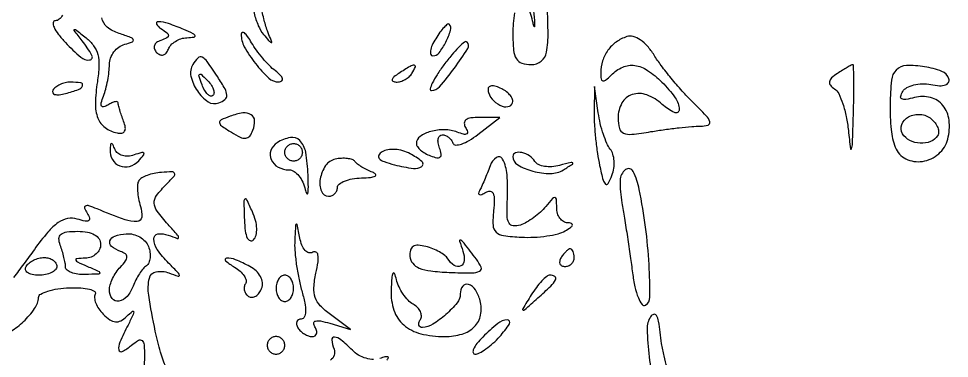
# Model space of a CAD drawing. Extents: x 50 to 925, y 21 to 441.
# Drawn here: x 818.6 to 924.8, y 300.5 to 339.2 of the extents above; entities that cross this region are included whole.
import ezdxf

# ---------------------------------------------------------------- set-up
doc = ezdxf.new("R2010")
doc.units = 0

msp = doc.modelspace()

# ---------------------------------------------------------------- linework, layer by layer
for points in [[(845.125167, 342.94113, 0.04016), (845.193119, 341.436116, 0.033063), (845.499176, 339.857471, 0.034249), (845.978884, 338.438804, 0.071834), (846.574157, 337.44113, 0.009468), (847.15074, 336.757028, 0.085105), (847.454108, 336.510832, 0.684206), (847.537478, 336.579382, 0.041732), (847.359214, 337, -0.045035), (847.012045, 337.834419, -0.011667), (846.608068, 339.234375, -0.011771), (846.220807, 340.858599, -0.011755), (845.910223, 342.5), (845.250333, 346.5)], [(834.863153, 338.105738, -0.020691), (835.577652, 337.610491, -0.235018), (835.726305, 337.3117, -0.286291), (835.565226, 337.053437, -0.028556), (834.863153, 336.757956, 0.074897), (834.384963, 336.502413, 0.150158), (834.134244, 336.16028, 0.174407), (834.138505, 335.773694, 0.107673), (834.386905, 335.386905, 0.096381), (834.770915, 335.127988, 0.168297), (835.149648, 335.102349, 0.158535), (835.47904, 335.31831, 0.083441), (835.720238, 335.75, -0.102518), (836.014795, 336.233308, -0.065259), (836.525112, 336.653459, -0.06158), (837.162797, 336.950138, -0.06768), (837.833333, 337.070285, 0.018046), (838.662173, 337.135261, 0.483281), (838.763936, 337.298987, 0.200003), (838.556778, 337.526294, 0.007772), (837.5, 338, 0.020875), (835.746668, 338.668206, 0.07069), (834.544854, 338.88842, 0.58429), (834.379069, 338.620008, 0.12611)], [(866.203671, 336.954522, 0.03178), (865.798919, 336.204218, 0.067431), (865.60642, 335.574141, 0.130593), (865.646578, 335.165116, 0.31296), (865.884537, 335, 0.232774), (866.588155, 335.346334, 0.045225), (867.369065, 336.576536, 0.045201), (867.908421, 337.908034, 0.276739), (867.735684, 338.59765, 0.38572), (867.544586, 338.607045, 0.033321), (867.157205, 338.243431, 0.030493), (866.69411, 337.681702, 0.01756)], [(844.030409, 337.472506, 0.135813), (844.381253, 336.041231, 0.038963), (845.659604, 334.124723, 0.03724), (847.179684, 332.461897, 0.198137), (848.306704, 332.031803, 0.137927), (848.661881, 332.141972, 0.334308), (848.750765, 332.384982, 0.126871), (848.515978, 332.770519, 0.028086), (847.927408, 333.281803, -0.034194), (847.242253, 333.891819, -0.018343), (846.479834, 334.729655, -0.018184), (845.761494, 335.645245, -0.027053), (845.207817, 336.5, 0.021437), (844.763414, 337.203236, 0.068601), (844.388816, 337.610674, 0.266239), (844.158595, 337.650186, 0.306812)], [(867.149028, 333.987701, 0.015439), (866.356055, 332.842832, 0.031169), (865.818097, 331.886868, 0.046064), (865.568924, 331.22123, 0.507083), (865.720063, 331.031425, 0.208868), (866.656752, 331.486308, 0.01837), (868.331621, 333.599665, 0.016098), (869.856836, 335.823176, 0.352174), (869.777239, 336.556094, 0.383836), (869.501879, 336.570539, 0.023331), (868.832238, 335.974593, 0.025221), (868.026161, 335.103196, 0.014853)], [(888, 337.188037, 0.076556), (886.781165, 336.573043, 0.081634), (885.834462, 335.630827, 0.080821), (885.232397, 334.426478, 0.07306), (885.015313, 333.05, 0.035981), (885.057532, 332.362926, 0.317441), (885.25319, 332.152083, 0.229907), (885.580481, 332.23356, 0.022367), (886.2, 332.8, -0.091699), (887.522626, 333.709743, -0.140078), (888.892473, 333.904572, -0.113842), (890.364584, 333.344113, -0.048768), (892, 332, -0.039085), (893.519292, 330.22261, -0.154829), (893.968452, 328.875881, -0.55656), (893.430986, 328.531561, -0.072526), (892.037245, 329.466294, 0.092936), (890.282453, 330.542708, 0.168121), (888.616985, 330.595619, 0.195022), (887.441186, 329.631938, 0.125404), (887, 327.900542, 0.061947), (887.145519, 326.730502, 0.237604), (887.611914, 326.192284, 0.125349), (888.559514, 326.057959, 0.013807), (890.75, 326.358152, -0.006842), (892.324063, 326.596251, -0.006246), (893.952557, 326.799145, -0.006258), (895.411897, 326.94401, -0.020151), (896.386364, 326.988994, 0.069445), (897.26268, 327.116512, 0.423131), (897.455072, 327.47978, 0.112019), (897.051463, 328.158281, 0.007841), (895.491215, 329.75, -0.015112), (894.308885, 330.991792, -0.010701), (893.055346, 332.452407, -0.010815), (891.916939, 333.900538, -0.022382), (891.104851, 335.087981, 0.042656), (890.356215, 336.092763, 0.062707), (889.529246, 336.817991, 0.078364), (888.714848, 337.199693, 0.150207)], [(838.512773, 334.020667, 0.199522), (838.295807, 332.673681, 0.09018), (839.028611, 331.006112, 0.095423), (840.261487, 329.770239, 0.245445), (841.477658, 329.6298, 0.078848), (842.170835, 330.030171, 0.237729), (842.388382, 330.513608, 0.119107), (842.182023, 331.228453, 0.015478), (841.347394, 332.592562, 0.008544), (840.152827, 334.349462, 0.123089), (839.585863, 334.838397, 0.321697), (839.104402, 334.762776, 0.059808)], [(862, 333, 0.027275), (861.445888, 332.597454, 0.147021), (861.239151, 332.292684, 0.37991), (861.327599, 332.095709, 0.102799), (861.690983, 332.015313, 0.074131), (862.192374, 332.083483, 0.053889), (862.713662, 332.298248, 0.054031), (863.175433, 332.618541, 0.075854), (863.5, 333, 0.034464), (863.886554, 333.734105, 0.541951), (863.758161, 333.931144, 0.136158), (863.281145, 333.798791, 0.008108)], [(912, 332.984687, 0.038188), (911.340559, 332.475801, 0.164878), (911.102101, 332.049894, 0.22454), (911.207679, 331.650074, 0.073924), (911.675504, 331.237024, -0.138259), (912.156044, 330.689465, -0.031022), (912.625082, 329.526984, -0.029911), (913.01547, 328.06931, -0.025079), (913.257401, 326.487024, 0.004448), (913.488358, 324.404932, 0.803386), (913.617485, 324.39226, 0.070152), (913.728335, 325.019422, 0.001409), (913.831897, 328.25, 0.004065), (913.878398, 330.453788, 0.006812), (913.877182, 332.306439, 0.001865), (913.848587, 333.893954, 0.425811), (913.75, 333.984687, 0.108989), (913.59093, 333.939239, 0.005933), (913.132812, 333.684621, 0.009003), (912.592816, 333.363018, 0.006436)], [(918.712576, 333.379243, 0.173421), (918.174125, 332.24133, 0.02164), (918.02073, 329.468966, 0.026215), (918.137061, 326.592229, 0.0685), (918.606989, 324.581787, 0.18833), (919.808758, 323.262208, 0.154749), (921.70546, 322.970257, 0.140855), (923.557023, 323.828862, 0.153903), (924.592615, 325.512986, 0.089367), (924.737824, 327.656376, 0.14213), (924.038792, 329.342621, 0.163215), (922.635033, 330.246087, 0.126688), (920.80686, 330.239242, -0.021884), (919.819454, 330.026701, -0.162995), (919.351735, 330.099732, -0.352262), (919.224209, 330.388881, -0.073023), (919.460845, 330.936646, -0.131647), (919.933961, 331.382226, -0.063015), (920.718778, 331.684626, -0.055982), (921.672879, 331.809432, -0.051823), (922.656852, 331.725265, 0.031687), (923.652269, 331.599648, 0.093019), (924.335079, 331.684285, 0.191209), (924.672587, 331.960967, 0.208702), (924.712516, 332.381095, 0.22521), (923.910144, 333.225682, 0.05083), (921.947518, 333.761303, 0.050929), (919.884832, 333.891592, 0.188877)], [(840.806872, 330.473539, -0.278911), (840.538684, 330.40751, -0.120343), (840.210949, 330.604915, -0.070189), (839.866277, 331.059266, -0.036269), (839.564293, 331.706872, -0.008399), (839.21821, 332.663782, -0.286372), (839.270328, 332.888819, -0.400052), (839.463552, 332.893514, -0.011214), (840.124088, 332.266667, -0.043285), (840.558688, 331.753423, -0.063152), (840.837219, 331.231185, -0.082976), (840.927901, 330.779789, -0.20742)], [(822.557637, 331.093259, 0.236417), (822.53149, 330.80112, 0.238295), (822.749762, 330.606613, 0.095442), (823.266748, 330.570513, 0.033809), (823.99862, 330.70989, 0.020231), (825.475053, 331.160521, 0.209047), (825.930595, 331.583925, 0.493596), (825.747863, 331.912738, 0.036651), (824.559017, 332, 0.056553), (823.966253, 331.93274, 0.049897), (823.376706, 331.733645, 0.052741), (822.877374, 331.440555, 0.095554)], [(872.22894, 330.81318, 0.120025), (872.819479, 329.872631, 0.106345), (873.801325, 329.257968, 0.180578), (874.626672, 329.266106, 0.310331), (875, 329.809678, 0.13514), (874.884859, 330.227906, 0.062067), (874.534829, 330.677724, 0.054888), (874.022161, 331.088813, 0.049992), (873.41644, 331.393691, 0.045328), (872.780247, 331.573751, 0.161356), (872.366128, 331.517614, 0.257062), (872.181849, 331.25556, 0.108271)], [(884.268147, 328.5, 0.018136), (884.303339, 327.134303, 0.010548), (884.439507, 325.5, 0.010537), (884.645308, 323.866091, 0.017478), (884.895761, 322.5, 0.00791), (885.292673, 320.820671, 0.163011), (885.569609, 320.389649, 0.469411), (885.865583, 320.450025, 0.029087), (886.294699, 321.376748, 0.057329), (886.508669, 322.177986, 0.052381), (886.544362, 323.032157, 0.055879), (886.407306, 323.809381, 0.101526), (886.105738, 324.376748, -0.07074), (885.71843, 325.008949, -0.022051), (885.320942, 326.051295, -0.021552), (884.974547, 327.269086, -0.022214), (884.738317, 328.5), (884.299664, 331.5)], [(842.753725, 328.113089, 0.019638), (841.735412, 327.69585, 0.317724), (841.558886, 327.39275, 0.223619), (841.764743, 327.039706, 0.011164), (842.914796, 326.285284, 0.027005), (843.923818, 325.728472, 0.136758), (844.550268, 325.615497, 0.207279), (844.999542, 325.862206, 0.073493), (845.367397, 326.515038, 0.098507), (845.556578, 327.616954, 0.254188), (845.165532, 328.293344, 0.175807), (844.221354, 328.485444, 0.050608)], [(869.605028, 326.830061, -0.059284), (869.829264, 326.347692, -0.357523), (869.736436, 326.108364, -0.196415), (869.386586, 326.063986, -0.026179), (868.664045, 326.298676, 0.088418), (867.214354, 326.577526, 0.071426), (865.639801, 326.373344, 0.084021), (864.418179, 325.799402, 0.24576), (864, 325, 0.159742), (864.113225, 324.654645, 0.055134), (864.473331, 324.263237, 0.047995), (864.994724, 323.890261, 0.039678), (865.611341, 323.595648, 0.03808), (866.345307, 323.376395, 0.236196), (866.71503, 323.470694, 0.265879), (866.833886, 323.809447, 0.046062), (866.642725, 324.488659, -0.050229), (866.484958, 325.067638, -0.091504), (866.493183, 325.556044, -0.141038), (866.659689, 325.876209, -0.205574), (866.948051, 326, -0.096916), (867.311394, 325.928905, -0.069115), (867.671198, 325.720754, -0.066649), (867.972996, 325.412748, -0.076364), (868.166667, 325.049376, 0.322315), (868.480739, 324.829892, 0.079828), (869.136458, 324.944462, 0.052369), (870.017374, 325.355891, 0.02887), (871, 326.02714), (873.5, 327.955528), (871.190983, 327.977764, 0.034119), (870.220679, 327.920857, 0.125564), (869.653628, 327.696593, 0.240955), (869.464095, 327.324823, 0.13892)], [(923.429973, 325.886693, -0.162463), (922.634821, 325.223565, -0.107721), (921.45118, 325.034511, -0.103313), (920.254859, 325.355485, -0.138169), (919.430902, 326.111803, -0.236538), (919.336733, 327.166643, -0.179955), (920.123523, 328.042995, -0.13977), (921.475155, 328.324533, -0.156341), (922.705451, 327.829491, -0.059591), (923.151203, 327.35959, -0.070878), (923.443197, 326.823151, -0.083255), (923.54327, 326.305105, -0.145583)], [(829.078947, 324.309017, 0.147621), (829.341255, 323.173056, 0.171094), (830.177854, 322.451308, 0.164849), (831.308094, 322.399092, 0.137072), (832.337132, 323.034311, 0.014141), (832.906443, 323.687316, 0.351432), (832.909311, 323.910476, 0.308046), (832.681708, 323.98341, 0.012432), (831.814608, 323.703356, -0.069883), (831.134057, 323.567013, -0.082442), (830.481637, 323.636646, -0.094817), (829.95802, 323.896013, -0.134669), (829.643555, 324.306177, 0.010951), (829.383797, 324.906676, 0.291781), (829.243669, 324.997054, 0.380332), (829.134863, 324.901268, 0.013972)], [(848.121885, 325.095547, 0.164576), (847.416158, 324.223638, 0.194972), (847.448683, 323.171126, 0.166348), (848.237967, 322.316521, 0.124497), (849.489466, 322, -0.146589), (850.048968, 321.832364, -0.075757), (850.5964, 321.339063, -0.064819), (851.049811, 320.6105, -0.055273), (851.331912, 319.75, 0.066793), (851.492732, 319.295002, 0.713793), (851.620073, 319.313231, 0.049215), (851.684111, 320.019567, 0.007665), (851.651463, 321.4227, 0.032882), (851.380444, 324.010874, 0.149968), (850.705894, 325.346112, 0.252584), (849.634843, 325.689752, 0.095229)], [(851, 324, -0.099038), (850.923658, 323.618362, -0.097945), (850.70625, 323.29375, -0.097945), (850.381638, 323.076342, -0.099038), (850, 323, -0.099038), (849.618362, 323.076342, -0.097945), (849.29375, 323.29375, -0.097945), (849.076342, 323.618362, -0.099038), (849, 324, -0.099038), (849.076342, 324.381638, -0.097945), (849.29375, 324.70625, -0.097945), (849.618362, 324.923658, -0.099038), (850, 325, -0.099038), (850.381638, 324.923658, -0.097945), (850.70625, 324.70625, -0.097945), (850.923658, 324.381638, -0.099038)], [(860.101097, 324.062481, 0.126145), (859.717152, 323.66355, 0.331678), (859.763874, 323.292397, 0.119713), (860.318793, 322.939245, 0.020643), (861.522978, 322.583589, 0.024347), (863.657325, 322.157108, 0.195509), (864.611368, 322.388163, 0.494734), (864.627391, 322.956463, 0.047219), (863.281764, 323.849204, 0.055428), (862.463197, 324.176772, 0.050783), (861.568013, 324.328993, 0.054215), (860.733351, 324.294443, 0.101315)], [(875, 323.535184, 0.266709), (875.551464, 322.574892, 0.067298), (877.280594, 321.856358, 0.063438), (879.294323, 321.587484, 0.142583), (880.76325, 322.005474, 0.003595), (881.802073, 322.667924, 0.453663), (881.821797, 322.803813, 0.286892), (881.651526, 322.8573, 0.002719), (880.334157, 322.507072, -0.049038), (879.457972, 322.359117, -0.057292), (878.615598, 322.397195, -0.066494), (877.929592, 322.603718, -0.149092), (877.52514, 322.959323, 0.110388), (876.904925, 323.594525, 0.088538), (876.022853, 323.968326, 0.132493), (875.297572, 323.939854, 0.328093)], [(854.75, 323.221742, 0.193657), (853.653884, 322.48774, 0.10598), (853.034143, 320.967051, 0.136609), (853.168159, 319.571256, 0.310306), (854, 319, 0.099038), (854.381638, 319.076342, 0.097945), (854.70625, 319.29375, 0.097945), (854.923658, 319.618362, 0.099038), (855, 320, -0.236972), (855.19552, 320.389371, -0.066645), (855.807812, 320.729441, -0.051851), (856.696756, 320.975732, -0.034507), (857.75, 321.078947, 0.016475), (858.78459, 321.142807, 0.096521), (859.304562, 321.296298, 0.495664), (859.339756, 321.500138, 0.114925), (859, 321.728891, -0.023478), (858.389077, 321.994908, -0.02218), (857.79375, 322.321662, -0.022768), (857.293286, 322.658095, -0.068627), (857, 322.94501, 0.148477), (856.686244, 323.167424, 0.049912), (856.132812, 323.292413, 0.044444), (855.456567, 323.315108, 0.038068)], [(872.399603, 322.471975, -0.006915), (872.091842, 321.650657, -0.006333), (871.752619, 320.813568, -0.006343), (871.43088, 320.074051, -0.020552), (871.1913, 319.595492, 0.093839), (871.097741, 319.31138, 0.388068), (871.192408, 319.175749, 0.163525), (871.460865, 319.203527, 0.031583), (871.897646, 319.436741, -0.148366), (872.413324, 319.573366, -0.289645), (872.751021, 319.342607, -0.108242), (872.88677, 318.643694, -0.020539), (872.802154, 317.34125, 0.034171), (872.740137, 315.69402, 0.197773), (873.088804, 314.915748, 0.158563), (873.936926, 314.511701, 0.020172), (875.978195, 314.328014, 0.024634), (877.421466, 314.3278, 0.023461), (878.8817, 314.46845, 0.024151), (880.158218, 314.715578, 0.072738), (880.978195, 315.047605, 0.021771), (881.591702, 315.443879, 0.168334), (881.787322, 315.717762, 0.412645), (881.688931, 315.899575, 0.06703), (881.25, 315.969591, -0.132948), (880.773216, 316.111178, -0.097749), (880.367188, 316.487837, -0.085337), (880.093875, 317.042597, -0.072), (880, 317.69113, 0.015329), (879.970145, 318.664731, 0.364507), (879.794555, 318.849331, 0.246489), (879.509139, 318.737967, 0.009304), (878.75, 317.830866, -0.038625), (878.151381, 317.195255, -0.026534), (877.384294, 316.568452, -0.02683), (876.576248, 316.040902, -0.048103), (875.856107, 315.711838, -0.104953), (875.044838, 315.611265, -0.259705), (874.564756, 315.935483, -0.113112), (874.349886, 316.800904, -0.016275), (874.376389, 318.634777, 0.030165), (874.33886, 321.453772, 0.10086), (873.839839, 323.224694, 0.448221), (873.129716, 323.407793, 0.160277)], [(887.436911, 318.25, -0.003739), (887.727947, 316.508961, -0.002), (888.062791, 314.354025, -0.001991), (888.387002, 312.151791, -0.00311), (888.646767, 310.253064, 0.021906), (888.925284, 308.664396, 0.041278), (889.309592, 307.421443, 0.060522), (889.731175, 306.655702, 0.393685), (890.125047, 306.577283, 0.261341), (890.634288, 307.496347, 0.012041), (890.525458, 311.203027, 0.018949), (890.135701, 315.458882, 0.017966), (889.420516, 319.75, 0.061893), (888.723092, 321.821855, 0.473814), (887.855042, 322.031986, 0.232073), (887.230496, 320.794118, 0.046109)], [(844.389051, 316.304295, 0.023058), (844.491444, 315.04, 0.074223), (844.720085, 314.229935, 0.207512), (845.043771, 313.935382, 0.28543), (845.417373, 314.021668, 0.134423), (845.721506, 314.55223, 0.072115), (845.804427, 315.30803, 0.058369), (845.665268, 316.220701, 0.038858), (845.306424, 317.217373, 0.005773), (844.645821, 318.639675, 0.516642), (844.449996, 318.673429, 0.205723), (844.328552, 318.371096, 0.00272)], [(850.136182, 313.993398, 0.032604), (850.149171, 312.802874, 0.015283), (850.313248, 311.270362, 0.01507), (850.583862, 309.668522, 0.020454), (850.930194, 308.243398, -0.019498), (851.274207, 306.839517, -0.054933), (851.366477, 305.834608, -0.104993), (851.225565, 305.225695, -0.291392), (850.871177, 305, 0.119627), (850.543973, 304.920579, 0.186916), (850.354094, 304.70625, 0.152845), (850.337217, 304.382433, 0.07572), (850.5, 304, 0.064269), (850.810561, 303.617474, 0.051777), (851.230237, 303.29375, 0.053414), (851.689814, 303.073533, 0.085235), (852.118034, 303, 0.135607), (852.442417, 303.089625, 0.190722), (852.623287, 303.325221, 0.141234), (852.622288, 303.683309, 0.067646), (852.433788, 304.107134, -0.136811), (852.309907, 304.535297, -0.349264), (852.495734, 304.773584, -0.111759), (853.068794, 304.781512, -0.019434), (854.124771, 304.514549), (856.5, 303.814829), (854.191932, 305.504791, -0.043863), (853.047822, 306.507605, -0.107488), (852.466671, 307.456993, -0.101597), (852.314665, 308.596253, -0.036603), (852.548865, 310.222481, 0.01809), (852.785111, 311.520548, 0.074578), (852.781106, 312.316793, 0.243675), (852.553504, 312.627682, 0.259178), (852.178427, 312.610274, -0.213364), (851.749939, 312.552881, -0.137832), (851.319276, 312.823613, -0.088339), (850.949667, 313.413904, -0.048366), (850.707677, 314.235169, 0.001478), (850.410577, 315.756633, 0.475435), (850.315819, 315.806858, 0.285319), (850.232148, 315.688336, 0.001141)], [(828, 313.5, -0.114474), (827.865982, 312.922305, -0.096185), (827.485937, 312.419979, -0.089642), (826.918361, 312.070025, -0.083586), (826.25, 311.929715, 0.011173), (825.278423, 311.868926, 0.467319), (825.172505, 311.717909, 0.223503), (825.347994, 311.510599, 0.005675), (826.5, 311, -0.003751), (827.814662, 310.423348, -0.368608), (827.895722, 310.252774, -0.326773), (827.738914, 310.12689, -0.003386), (826.25, 310.070285, -0.038943), (825.388358, 310.110483, -0.059051), (824.660938, 310.290371, -0.078819), (824.1663, 310.57208, -0.227764), (824, 310.918213, 0.04425), (823.959197, 311.378353, 0.015326), (823.821697, 312.03135, 0.015089), (823.625376, 312.745256, 0.016969), (823.393011, 313.418213, -0.090021), (823.250804, 314.170416, -0.231224), (823.483926, 314.656521, -0.139263), (824.138292, 314.927352, -0.028926), (825.393011, 315, -0.04358), (826.49568, 314.903709, -0.087197), (827.315502, 314.606156, -0.12077), (827.816965, 314.127154, -0.142943)], [(833.453065, 313.261714, -0.055457), (833.62442, 312.605992, -0.063921), (833.635491, 311.960072, -0.074117), (833.492912, 311.420838, -0.143296), (833.210928, 311.07995, 0.0737), (832.83702, 310.737049, 0.027193), (832.416139, 310.156298, 0.026247), (832.018642, 309.462489, 0.028589), (831.708443, 308.75, -0.090292), (831.013478, 307.573502, -0.174875), (830.072793, 307.046219, -0.279181), (829.319195, 307.347089, -0.163032), (829, 308.3, -0.074698), (829.089127, 308.893253, -0.036562), (829.367188, 309.607344, -0.035239), (829.771595, 310.322137, -0.042767), (830.25, 310.925, 0.026382), (830.850113, 311.6324, 0.164145), (831, 312.076667, 0.247772), (830.821933, 312.413944, 0.062037), (830.25, 312.708333, -0.08089), (829.254223, 313.269092, -0.314217), (829.064183, 313.911553, -0.238572), (829.621439, 314.464051, -0.059454), (830.919196, 314.71896, -0.079287), (831.698775, 314.654061, -0.070269), (832.455188, 314.350529, -0.07277), (833.074105, 313.863005, -0.098292)], [(863.265092, 312.130913, 0.156393), (863.581781, 311.35042, 0.12341), (864.322684, 310.810798, 0.067776), (865.631402, 310.478631, 0.018636), (867.75553, 310.316994, 0.007249), (870.357209, 310.254061, 0.116433), (871.208991, 310.446447, 0.399604), (871.379689, 310.904794, 0.061998), (870.843997, 311.824001, 0.002287), (869.436725, 313.652035, 0.092073), (869.060839, 313.986076, 0.687213), (868.93311, 313.886681, 0.01246), (869.309286, 312.75, -0.100859), (869.46503, 311.671967, -0.268175), (869.053211, 311.045558, -0.274538), (868.315788, 311.097763, -0.10303), (867.574601, 311.879293, 0.094361), (867.232678, 312.252456, 0.033041), (866.61946, 312.649703, 0.031415), (865.87058, 313.007734, 0.031855), (865.086175, 313.267214, 0.047653), (864.197541, 313.411117, 0.157065), (863.628895, 313.268173, 0.195431), (863.324681, 312.848244, 0.079198)], [(880.5, 312, 0.082592), (880.343488, 311.6179, 0.161196), (880.3746, 311.29375, 0.182303), (880.586039, 311.078288, 0.108972), (880.940983, 311, 0.093332), (881.345238, 311.076123, 0.09642), (881.688914, 311.29375, 0.099167), (881.918938, 311.618444, 0.105053), (882, 312, 0.042167), (881.967655, 312.382849, 0.061769), (881.870461, 312.70625, 0.081139), (881.727648, 312.92554, 0.210953), (881.559017, 313, 0.151918), (881.34829, 312.934461, 0.038439), (881.066025, 312.70625, 0.035638), (880.768994, 312.382774, 0.029505)], [(823, 311, -0.195654), (822.844577, 310.618015, -0.086673), (822.395164, 310.29375, -0.066561), (821.729059, 310.073608, -0.0466), (820.940983, 310, -0.047867), (820.195401, 310.071541, -0.104212), (819.66835, 310.29375, -0.181468), (819.441401, 310.621877, -0.202618), (819.5, 311, -0.08825), (819.842344, 311.382836, -0.053305), (820.359775, 311.70625, -0.051278), (820.961978, 311.925833, -0.061875), (821.559017, 312, -0.067639), (822.109818, 311.925146, -0.08433), (822.576711, 311.70625, -0.09965), (822.888931, 311.38134, -0.142666)], [(843.271032, 310.908131, -0.047974), (843.909294, 310.449492, -0.069127), (844.363979, 309.924552, -0.090705), (844.575084, 309.417993, -0.194268), (844.50472, 309.007638, 0.103974), (844.369427, 308.632782, 0.098976), (844.392982, 308.22811, 0.096708), (844.571889, 307.8561, 0.094312), (844.878903, 307.574842, 0.156036), (845.270637, 307.477316, 0.122798), (845.689386, 307.611429, 0.096813), (846.073034, 307.966937, 0.066101), (846.357977, 308.490489, 0.120054), (846.442431, 309.149574, 0.09483), (846.228885, 309.838408, 0.082771), (845.738973, 310.476378, 0.064931), (845.028503, 310.984746, 0.024069), (843.388228, 311.763514, 0.110118), (842.356204, 311.946822, 0.676044), (842.249382, 311.643197, 0.048275)], [(848, 308.5, 0.064853), (848.074694, 307.926543, 0.082425), (848.29375, 307.440625, 0.098894), (848.618646, 307.115568, 0.148195), (849, 307, 0.148195), (849.381354, 307.115568, 0.098894), (849.70625, 307.440625, 0.082425), (849.925306, 307.926543, 0.064853), (850, 308.5, 0.064853), (849.925306, 309.073457, 0.082425), (849.70625, 309.559375, 0.098894), (849.381354, 309.884432, 0.148195), (849, 310, 0.148195), (848.618646, 309.884432, 0.098894), (848.29375, 309.559375, 0.082425), (848.074694, 309.073457, 0.064853)], [(861.116001, 308.285184, 0.089291), (861.443943, 305.991954, 0.135361), (862.557003, 304.326818, 0.118856), (864.491825, 303.329663, 0.059888), (867.234259, 303, 0.071814), (869.217761, 303.286364, 0.1269), (870.628287, 304.130372, 0.148162), (871.321006, 305.445046, 0.112101), (871.267697, 307.084328, 0.077465), (870.729833, 308.320494, 0.170654), (869.93159, 308.949955, 0.330952), (869.283684, 308.742742, 0.156777), (869, 307.860243, -0.17245), (868.639127, 306.845046, -0.040348), (867.370834, 305.520575, -0.041348), (865.875526, 304.398487, -0.1312), (864.690983, 304.031803, -0.143082), (864.431591, 304.096642, -0.201219), (864.290004, 304.285038, -0.138914), (864.298512, 304.581249, -0.062281), (864.462015, 304.93854, 0.147652), (864.574073, 305.359118, 0.10282), (864.457616, 305.83975, 0.085484), (864.127993, 306.308177, 0.066273), (863.632501, 306.68854, -0.073412), (863.056422, 307.143918, -0.039971), (862.491453, 307.849134, -0.038787), (862.020914, 308.674783, -0.049444), (861.72747, 309.5, 0.036525), (861.502478, 310.188463, 0.643227), (861.326944, 310.195263, 0.100072), (861.188686, 309.689483, 0.007823)], [(877.098893, 307.75, 0.001408), (876.122881, 306.151131, 0.449461), (876.161867, 306.024907, 0.295422), (876.327905, 306.049676, 0.001098), (877.858346, 307.404988, 0.009245), (879.324427, 308.758426, 0.079523), (879.860827, 309.466776, 0.379767), (879.772584, 309.832959, 0.153294), (879.240547, 310, 0.174005), (878.862427, 309.864302, 0.030245), (878.298162, 309.339063, 0.029718), (877.683742, 308.611539, 0.022758)], [(871.575035, 302.940567, 0.025039), (870.905564, 302.194433, 0.061291), (870.515146, 301.570041, 0.151831), (870.461664, 301.176312, 0.366289), (870.670047, 301, 0.123952), (871.18062, 301.128548, 0.030493), (871.922087, 301.5875, 0.029348), (872.732182, 302.234466, 0.025668), (873.5, 303, 0.041335), (874.613581, 304.455935, 0.603508), (874.364134, 304.89601, 0.165108), (873.281807, 304.490928, 0.026016)], [(847, 302, 0.099038), (847.076342, 301.618362, 0.097945), (847.29375, 301.29375, 0.097945), (847.618362, 301.076342, 0.099038), (848, 301, 0.099038), (848.381638, 301.076342, 0.097945), (848.70625, 301.29375, 0.097945), (848.923658, 301.618362, 0.099038), (849, 302, 0.099038), (848.923658, 302.381638, 0.097945), (848.70625, 302.70625, 0.097945), (848.381638, 302.923658, 0.099038), (848, 303, 0.099038), (847.618362, 302.923658, 0.097945), (847.29375, 302.70625, 0.097945), (847.076342, 302.381638, 0.099038)]]:
    msp.add_lwpolyline(points, format="xyb", close=True)
for points in [[(875.189344, 339.902268, 0.039348), (875, 337.5, 0.022205), (875.082442, 335.644568, 0.11305), (875.399551, 334.667919, 0.181395), (876.025624, 334.169038, 0.078642), (877.093707, 334, 0.167697), (878.243136, 334.396667, 0.185272), (878.845391, 335.401829, 0.048562), (879.018092, 337.65892, 0.003427), (878.843707, 343.990077, -0.009124)], [(823.655045, 339.643644, -0.091562), (823.273894, 339.167067, -0.180313), (822.825686, 339, 0.393643), (822.589671, 338.780117, 0.12801), (822.685148, 338.266783, 0.055348), (823.17678, 337.463311, 0.023628), (823.996296, 336.503943, 0.025439), (825.726497, 334.840462, 0.210886), (826.743331, 334.526818, 0.536877), (827.012067, 335.057327, 0.037245), (825.892501, 336.725834, -0.001516), (824.984711, 337.889687, -0.426234), (825.001098, 338.000781, -0.331302), (825.131489, 337.998, -0.001341), (826.345548, 337.048257, -0.069123), (827.204176, 336.156086, -0.0946), (827.677488, 335.149602, -0.074119), (827.811076, 333.856844, -0.028156), (827.62725, 332.048257, 0.033121), (827.399963, 329.567709, 0.098383), (827.689194, 327.892617, 0.143426), (828.507194, 326.821099, 0.106661), (829.872681, 326.209106, 0.087261), (830.42279, 326.189985, 0.233768), (830.737868, 326.404905, 0.173307), (830.814026, 326.849421, 0.048258), (830.622681, 327.540894, -0.008976), (830.384277, 328.197147, -0.01056), (830.182913, 328.827099, -0.009552), (830.034779, 329.36409, -0.062597), (830, 329.640804, 0.347766), (829.903822, 329.762361, 0.110237), (829.65633, 329.765448, 0.058548), (829.279179, 329.638757, 0.028142), (828.830061, 329.394972, -0.062479), (828.345812, 329.173601, -0.370727), (828.109659, 329.275135, -0.183547), (828.075504, 329.646763, -0.023756), (828.330061, 330.417743, 0.028304), (828.586887, 331.220017, 0.017193), (828.803205, 332.192673, 0.017207), (828.951786, 333.175477, 0.028916), (829, 334.008463, -0.088231), (829.131618, 334.748535, -0.0741), (829.514063, 335.448693, -0.07454), (830.081347, 336.003325, -0.091343), (830.75, 336.320679, 0.025159), (831.617965, 336.599921, 0.449245), (831.711001, 336.843557, 0.188909), (831.406895, 337.109043, 0.009161), (830.112241, 337.546659, -0.093163), (828.755267, 338.276441, -0.176338), (828.122473, 339.326168, -0.061555)], [(877.320514, 340.470032, -0.003863), (877.457947, 339.047444, -0.024973), (877.485798, 338.327134, -0.835653), (877.420344, 338.316081, -0.038859), (877.301094, 338.75, 0.059545), (876.69865, 340.634142, 0.434631)], [(835.47324, 299.453566, -0.039412), (834.826255, 301.20847, -0.01692), (834.2309, 303.635077, -0.012912), (833.48689, 307.702196, -0.096555), (833.559895, 309.653132, -0.297656), (834.333454, 310.391715, -0.137242), (835.782025, 310.26228, 0.007914), (836.842515, 309.87989, 0.523712), (836.97514, 309.977534, 0.18709), (836.865481, 310.237906, 0.003119), (835.75, 311.377382, -0.041719), (834.454642, 312.922777, -0.150272), (834.059752, 314.130944, -0.377579), (834.537419, 314.692937, -0.128368), (835.693933, 314.563954, 0.009113), (836.743536, 314.182982, 0.51451), (836.887866, 314.286112, 0.182575), (836.781383, 314.568006, 0.003305), (835.693933, 315.785706, -0.022587), (834.434995, 317.309837, -0.152443), (834.109848, 318.221257, -0.175858), (834.385226, 319.086772, -0.032312), (835.510036, 320.367179, 0.012391), (836.368949, 321.269751, 0.292534), (836.424702, 321.601198, 0.306787), (836.148467, 321.779396, 0.013191), (834.933992, 321.720075, 0.032909), (834.099643, 321.601663, 0.036487), (833.317201, 321.37691, 0.039347), (832.688532, 321.087593, 0.127499), (832.359409, 320.772519, 0.121458), (832.21566, 320.326591, 0.033732), (832.213684, 319.58641, 0.031945), (832.325634, 318.720923, 0.028715), (832.549307, 317.844646, -0.101415), (832.678797, 316.618209, -0.369527), (832.157513, 316.116845, -0.102356), (830.784089, 316.318814, -0.009619), (827.585955, 317.556485, 0.016602), (826.657358, 317.901022, 0.186023), (826.270902, 317.883327, 0.402242), (826.171484, 317.643054, 0.045287), (826.461184, 317.062805, -0.054587), (826.73302, 316.492081, -0.358931), (826.631118, 316.21616, -0.189242), (826.226655, 316.153482, -0.021757), (825.321006, 316.398117, 0.126609), (824.235889, 316.458352, 0.105558), (823.172335, 316.000187, 0.063441), (821.982079, 314.905029, 0.018489), (820.445777, 312.938952, -0.002709), (819.241549, 311.293356, -0.002997), (818.059167, 309.715708, -0.002781)], [(817.775779, 303.589868, 0.048638), (819.206521, 304.715857, 0.04904), (820.472683, 306.192424, 0.137113), (820.921197, 307.467219, -0.260753), (821.168965, 307.848774, -0.046495), (821.984388, 308.185675, -0.039844), (823.118529, 308.438377, -0.026225), (824.451097, 308.554806, -0.022591), (825.744922, 308.541269, -0.046484), (826.745634, 308.391521, -0.082677), (827.324003, 308.142602, -0.409002), (827.394882, 307.829916, 0.167437), (827.298468, 307.402334, 0.067375), (827.445427, 306.813465, 0.056504), (827.792719, 306.165483, 0.045158), (828.300528, 305.556615, 0.041841), (829.067962, 304.907896, 0.132813), (829.692925, 304.676894, 0.151976), (830.297204, 304.80675, 0.060689), (830.986693, 305.314286, -0.015224), (831.625992, 305.881055, -0.589482), (831.768501, 305.825713, -0.148553), (831.715898, 305.499474, -0.004965), (831.122407, 304.315741, 0.013635), (830.178004, 302.347663, 0.146477), (830.065239, 301.480081, 0.517188), (830.454146, 301.290027, 0.048206), (831.5, 302, -0.036732), (832.314791, 302.580818, -0.330631), (832.725386, 302.542618, -0.196494), (832.955208, 302.068484, -0.015828), (833, 300.65383, -0.031682), (832.925865, 299.485017, -0.119481)], [(892.581215, 299.47825, -0.014191), (892.239873, 300.79375, -0.01399), (891.957435, 302.205028, -0.018687), (891.785269, 303.5, 0.019712), (891.618048, 304.738356, 0.094411), (891.366856, 305.40187, 0.334785), (891.052876, 305.525284, 0.183132), (890.701496, 305.26701, 0.153596), (890.308014, 303.844637, 0.020183), (890.546637, 300.680903, 0.023739), (891.071605, 297.491045, 0.079204)], [(859.124692, 300.37704, -0.062552), (858.267592, 300.521792, -0.058851), (857.414443, 300.892411, -0.064593), (856.700367, 301.44249, 0.020432), (855.402596, 302.638321, 0.163154), (854.657105, 302.936272, 0.467605), (854.353122, 302.611773, 0.061171), (854.614968, 301.560993, -0.175443), (854.628176, 300.867979, -0.161214), (854.196608, 300.29788, -0.081972)], [(860.629162, 300.302853, 0.095852), (860.801186, 300.555038, 0.463645), (860.733904, 300.690573, 0.130197), (860.418801, 300.685153, 0.022572), (859.848458, 300.495342, -0.10255)]]:
    msp.add_lwpolyline(points, format="xyb")

doc.saveas('drawing.dxf')
